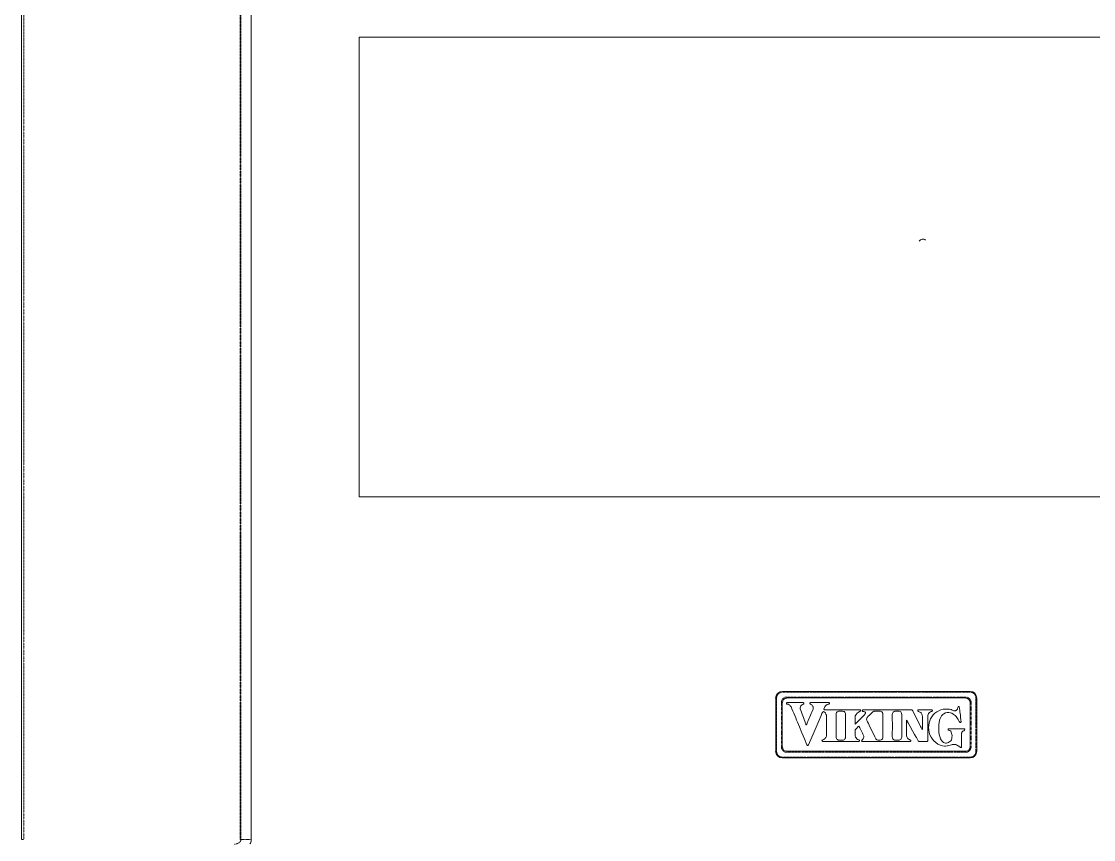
# Model space of a CAD drawing. Header units: millimetres. Extents: x 60499 to 556746, y 248297 to 497145.
# Drawn here: x 69369 to 85037, y 347893 to 359847 of the extents above; entities that cross this region are included whole.
import ezdxf

# ---------------------------------------------------------------- set-up
doc = ezdxf.new("R2010")
doc.units = ezdxf.units.MM
doc.linetypes.add('PHANTOM', pattern=[20, 10, -2, 2, -2, 2, -2])

msp = doc.modelspace()

# ---------------------------------------------------------------- linework, layer by layer
at = {"color": 7, "lineweight": 13, "ltscale": 0.03937}
for p, q in [((69369, 365709), (69369, 347893)), ((72728, 347893), (72728, 363175)), ((74303, 359618), (74303, 352900)), ((74303, 359618), (89420, 359618)), ((89420, 352900), (74303, 352900)), ((80489, 350058), (83233, 350058)), ((80392, 349183), (80392, 349960)), ((83169, 349961), (80554, 349961)), ((83331, 349960), (83331, 349183)), ((83233, 349085), (80489, 349085)), ((80554, 349182), (83169, 349182))]:
    msp.add_line(p, q, dxfattribs=at)
at = {"color": 7, "linetype": 'PHANTOM', "lineweight": 13, "ltscale": 0.03937}
for p, q in [((69402, 365709), (69402, 347893)), ((72564, 347893), (72564, 363175)), ((72577, 347893), (72577, 363175)), ((80489, 350046), (83233, 350046)), ((80405, 349182), (80405, 349961)), ((83169, 349975), (80554, 349975)), ((83318, 349961), (83318, 349182)), ((83233, 349097), (80489, 349097)), ((80554, 349168), (83169, 349168))]:
    msp.add_line(p, q, dxfattribs=at)
at = {"color": 7, "linetype": 'PHANTOM', "lineweight": 13, "ltscale": 0.000342001}
for p, q in [((80489, 350058), (80489, 350046)), ((83233, 350058), (83233, 350046))]:
    msp.add_line(p, q, dxfattribs=at)
at = {"color": 7, "linetype": 'PHANTOM', "lineweight": 13, "ltscale": 0.019357}
for p, q in [((80475, 349897), (80475, 349246)), ((83247, 349246), (83247, 349897))]:
    msp.add_line(p, q, dxfattribs=at)
at = {"color": 7, "lineweight": 13, "ltscale": 0.019292}
for p, q in [((80488, 349895), (80488, 349247)), ((83234, 349247), (83234, 349895))]:
    msp.add_line(p, q, dxfattribs=at)
at = {"color": 7, "linetype": 'PHANTOM', "lineweight": 13, "ltscale": 0.000428868}
for p, q in [((80554, 349961), (80554, 349975)), ((83169, 349961), (83169, 349975)), ((80554, 349182), (80554, 349168)), ((83169, 349182), (83169, 349168))]:
    msp.add_line(p, q, dxfattribs=at)
at = {"color": 7, "lineweight": 13, "ltscale": 0.005341}
msp.add_line((80765, 349895), (80586, 349895), dxfattribs=at)
at = {"color": 7, "lineweight": 13, "ltscale": 5.24012e-05}
msp.add_line((80908, 349895), (80906, 349895), dxfattribs=at)
at = {"color": 7, "lineweight": 13, "ltscale": 0.004971}
msp.add_line((81117, 349895), (80950, 349895), dxfattribs=at)
at = {"color": 7, "lineweight": 13, "ltscale": 3.68212e-05}
msp.add_line((81160, 349895), (81158, 349895), dxfattribs=at)
at = {"color": 7, "lineweight": 13, "ltscale": 1.65665e-05}
msp.add_line((81177, 349886), (81176, 349887), dxfattribs=at)
at = {"color": 7, "lineweight": 13, "ltscale": 2.27414e-05}
msp.add_line((81068, 349735), (81068, 349736), dxfattribs=at)
at = {"color": 7, "lineweight": 13, "ltscale": 4.68134e-05}
msp.add_line((81095, 349798), (81096, 349799), dxfattribs=at)
at = {"color": 7, "lineweight": 13, "ltscale": 0.01452}
msp.add_line((81617, 349789), (81130, 349789), dxfattribs=at)
at = {"color": 7, "lineweight": 13, "ltscale": 0.00151}
msp.add_line((81318, 349768), (81369, 349768), dxfattribs=at)
at = {"color": 7, "lineweight": 13, "ltscale": 1.36158e-05}
msp.add_line((81624, 349769), (81625, 349770), dxfattribs=at)
at = {"color": 7, "lineweight": 13, "ltscale": 0.018014}
msp.add_line((82302, 349789), (81697, 349789), dxfattribs=at)
at = {"color": 7, "lineweight": 13, "ltscale": 0.000793125}
msp.add_line((81783, 349732), (81801, 349751), dxfattribs=at)
at = {"color": 7, "lineweight": 13, "ltscale": 7.63564e-05}
msp.add_line((81899, 349769), (81902, 349769), dxfattribs=at)
at = {"color": 7, "lineweight": 13, "ltscale": 2.85859e-05}
msp.add_line((81932, 349764), (81933, 349763), dxfattribs=at)
at = {"color": 7, "lineweight": 13, "ltscale": 2.91456e-05}
msp.add_line((81954, 349738), (81955, 349737), dxfattribs=at)
at = {"color": 7, "lineweight": 13, "ltscale": 4.4251e-05}
msp.add_line((82133, 349768), (82134, 349768), dxfattribs=at)
at = {"color": 7, "lineweight": 13, "ltscale": 9.07184e-05}
msp.add_line((82370, 349789), (82367, 349789), dxfattribs=at)
at = {"color": 7, "lineweight": 13, "ltscale": 5.29342e-05}
msp.add_line((82395, 349771), (82394, 349772), dxfattribs=at)
at = {"color": 7, "lineweight": 13, "ltscale": 0.007044}
msp.add_line((82502, 349560), (82395, 349771), dxfattribs=at)
at = {"color": 7, "lineweight": 13, "ltscale": 0.00434}
msp.add_line((82637, 349789), (82491, 349789), dxfattribs=at)
at = {"color": 7, "lineweight": 13, "ltscale": 1.97759e-05}
msp.add_line((82503, 349754), (82504, 349754), dxfattribs=at)
at = {"color": 7, "lineweight": 13, "ltscale": 1.65483e-05}
msp.add_line((82958, 349791), (82957, 349791), dxfattribs=at)
at = {"color": 7, "lineweight": 13, "ltscale": 3.14317e-05}
msp.add_line((80826, 349594), (80825, 349595), dxfattribs=at)
at = {"color": 7, "lineweight": 13, "ltscale": 4.55421e-05}
msp.add_line((80851, 349594), (80851, 349593), dxfattribs=at)
at = {"color": 7, "lineweight": 13, "ltscale": 0.008055}
msp.add_line((81135, 349692), (81135, 349422), dxfattribs=at)
at = {"color": 7, "lineweight": 13, "ltscale": 0.000179639}
msp.add_line((81274, 349678), (81274, 349672), dxfattribs=at)
at = {"color": 7, "lineweight": 13, "ltscale": 1.63404e-05}
msp.add_line((81551, 349642), (81551, 349643), dxfattribs=at)
at = {"color": 7, "lineweight": 13, "ltscale": 0.000926042}
msp.add_line((81551, 349611), (81551, 349642), dxfattribs=at)
at = {"color": 7, "lineweight": 13, "ltscale": 2.78179e-05}
msp.add_line((81551, 349610), (81551, 349611), dxfattribs=at)
at = {"color": 7, "lineweight": 13, "ltscale": 1.31579e-05}
msp.add_line((81555, 349705), (81556, 349706), dxfattribs=at)
at = {"color": 7, "lineweight": 13, "ltscale": 5.53293e-05}
msp.add_line((82096, 349656), (82096, 349658), dxfattribs=at)
at = {"color": 7, "lineweight": 13, "ltscale": 0.006367}
msp.add_line((82301, 349422), (82301, 349636), dxfattribs=at)
at = {"color": 7, "lineweight": 13, "ltscale": 0.000542319}
msp.add_line((82319, 349614), (82328, 349599), dxfattribs=at)
at = {"color": 7, "lineweight": 13, "ltscale": 0.000460249}
msp.add_line((82509, 349546), (82502, 349560), dxfattribs=at)
at = {"color": 7, "lineweight": 13, "ltscale": 0.005628}
msp.add_line((82535, 349692), (82535, 349503), dxfattribs=at)
at = {"color": 7, "lineweight": 13, "ltscale": 9.14326e-05}
msp.add_line((82614, 349660), (82614, 349663), dxfattribs=at)
at = {"color": 7, "lineweight": 13, "ltscale": 0.004285}
msp.add_line((82614, 349516), (82614, 349660), dxfattribs=at)
at = {"color": 7, "lineweight": 13, "ltscale": 1.71515e-05}
msp.add_line((82775, 349568), (82775, 349568), dxfattribs=at)
at = {"color": 7, "lineweight": 13, "ltscale": 0.000211407}
msp.add_line((81274, 349447), (81274, 349440), dxfattribs=at)
at = {"color": 7, "lineweight": 13, "ltscale": 0.00069874}
msp.add_line((81412, 349465), (81412, 349489), dxfattribs=at)
at = {"color": 7, "lineweight": 13, "ltscale": 0.001124}
msp.add_line((81551, 349422), (81551, 349459), dxfattribs=at)
at = {"color": 7, "lineweight": 13, "ltscale": 2.79815e-05}
msp.add_line((81658, 349449), (81658, 349448), dxfattribs=at)
at = {"color": 7, "lineweight": 13, "ltscale": 2.59656e-05}
msp.add_line((81679, 349396), (81679, 349395), dxfattribs=at)
at = {"color": 7, "lineweight": 13, "ltscale": 2.55326e-05}
msp.add_line((82234, 349457), (82234, 349456), dxfattribs=at)
at = {"color": 7, "lineweight": 13, "ltscale": 0.000457836}
msp.add_line((82516, 349532), (82509, 349546), dxfattribs=at)
at = {"color": 7, "lineweight": 13, "ltscale": 0.004378}
msp.add_line((82614, 349369), (82614, 349516), dxfattribs=at)
at = {"color": 7, "lineweight": 13, "ltscale": 0.006506}
msp.add_line((83145, 349512), (82926, 349512), dxfattribs=at)
at = {"color": 7, "lineweight": 13, "ltscale": 5.95894e-05}
msp.add_line((83117, 349466), (83119, 349468), dxfattribs=at)
at = {"color": 7, "lineweight": 13, "ltscale": 2.74364e-05}
msp.add_line((83146, 349487), (83147, 349487), dxfattribs=at)
at = {"color": 7, "lineweight": 13, "ltscale": 1.01404e-05}
msp.add_line((80847, 349277), (80847, 349276), dxfattribs=at)
at = {"color": 7, "lineweight": 13, "ltscale": 3.29381e-05}
msp.add_line((80870, 349277), (80871, 349278), dxfattribs=at)
at = {"color": 7, "lineweight": 13, "ltscale": 1.43067e-05}
msp.add_line((81070, 349334), (81070, 349334), dxfattribs=at)
at = {"color": 7, "lineweight": 13, "ltscale": 1.38042e-05}
msp.add_line((81097, 349355), (81096, 349355), dxfattribs=at)
at = {"color": 7, "lineweight": 13, "ltscale": 0.00942}
msp.add_line((81107, 349324), (81424, 349324), dxfattribs=at)
at = {"color": 7, "lineweight": 13, "ltscale": 4.6242e-05}
msp.add_line((81364, 349345), (81365, 349345), dxfattribs=at)
at = {"color": 7, "lineweight": 13, "ltscale": 9.07836e-05}
msp.add_line((81408, 349371), (81409, 349374), dxfattribs=at)
at = {"color": 7, "lineweight": 13, "ltscale": 0.000251621}
msp.add_line((81674, 349324), (81683, 349324), dxfattribs=at)
at = {"color": 7, "lineweight": 13, "ltscale": 8.23967e-05}
msp.add_line((82129, 349347), (82126, 349347), dxfattribs=at)
at = {"color": 7, "lineweight": 13, "ltscale": 3.1735e-05}
msp.add_line((82196, 349346), (82195, 349345), dxfattribs=at)
at = {"color": 7, "lineweight": 13, "ltscale": 6.24365e-05}
msp.add_line((82234, 349392), (82234, 349389), dxfattribs=at)
at = {"color": 7, "lineweight": 13, "ltscale": 0.001209}
msp.add_line((82274, 349324), (82315, 349324), dxfattribs=at)
at = {"color": 7, "lineweight": 13, "ltscale": 2.28527e-05}
msp.add_line((82341, 349355), (82340, 349355), dxfattribs=at)
at = {"color": 7, "lineweight": 13, "ltscale": 0.000198523}
msp.add_line((82444, 349388), (82447, 349382), dxfattribs=at)
at = {"color": 7, "lineweight": 13, "ltscale": 0.001235}
msp.add_line((82447, 349382), (82467, 349345), dxfattribs=at)
at = {"color": 7, "lineweight": 13, "ltscale": 0.002181}
msp.add_line((82506, 349324), (82579, 349324), dxfattribs=at)
at = {"color": 7, "lineweight": 13, "ltscale": 0.000296949}
msp.add_line((82579, 349324), (82589, 349324), dxfattribs=at)
at = {"color": 7, "lineweight": 13, "ltscale": 0.000112417}
msp.add_line((82614, 349365), (82614, 349369), dxfattribs=at)
at = {"color": 7, "lineweight": 13, "ltscale": 3.31889e-05}
msp.add_line((82817, 349339), (82816, 349339), dxfattribs=at)
at = {"color": 7, "lineweight": 13, "ltscale": 0.000144615}
msp.add_line((82923, 349314), (82919, 349312), dxfattribs=at)
at = {"color": 7, "lineweight": 13, "ltscale": 0.000190147}
msp.add_line((83081, 349246), (83086, 349243), dxfattribs=at)
at = {"color": 7, "linetype": 'PHANTOM', "lineweight": 13, "ltscale": 0.000341941}
for p, q in [((80489, 349085), (80489, 349097)), ((83233, 349085), (83233, 349097))]:
    msp.add_line(p, q, dxfattribs=at)
at = {"color": 7, "linetype": 'PHANTOM', "lineweight": 13, "ltscale": 0.000999991}
msp.add_line((69369, 347893), (69402, 347893), dxfattribs=at)
at = {"color": 7, "linetype": 'PHANTOM', "lineweight": 13, "ltscale": 0.000382671}
msp.add_line((72577, 347893), (72564, 347893), dxfattribs=at)
at = {"color": 7, "linetype": 'PHANTOM', "lineweight": 13, "ltscale": 0.004504}
msp.add_line((72728, 347893), (72577, 347893), dxfattribs=at)
at = {"color": 7, "linetype": 'PHANTOM', "lineweight": 13, "ltscale": 0.03937}
for points in [[(80392, 349960), (80392, 349960), (80392, 349960), (80392, 349960), (80392, 349960), (80395, 349961), (80405, 349961)], [(80488, 349895), (80488, 349895), (80488, 349896), (80488, 349896), (80488, 349896), (80485, 349896), (80475, 349897)], [(83234, 349895), (83234, 349895), (83234, 349896), (83234, 349896), (83234, 349896), (83237, 349896), (83247, 349897)], [(83331, 349960), (83331, 349960), (83331, 349960), (83331, 349960), (83330, 349960), (83327, 349961), (83318, 349961)], [(83234, 349247), (83234, 349247), (83234, 349247), (83234, 349247), (83234, 349247), (83237, 349247), (83247, 349246)], [(80392, 349183), (80392, 349183), (80392, 349183), (80392, 349183), (80392, 349183), (80395, 349182), (80405, 349182)], [(83331, 349183), (83331, 349183), (83331, 349183), (83331, 349183), (83330, 349183), (83327, 349182), (83318, 349182)]]:
    msp.add_lwpolyline(points, dxfattribs=at)
at = {"color": 7, "lineweight": 13, "ltscale": 0.03937}
for points in [[(80556, 349892), (80551, 349888), (80548, 349883), (80548, 349879), (80550, 349876), (80555, 349872), (80558, 349871)], [(80558, 349871), (80574, 349869), (80589, 349862), (80597, 349855), (80604, 349848), (80616, 349831), (80623, 349817), (80629, 349803)], [(80586, 349895), (80575, 349895), (80564, 349894)], [(80750, 349805), (80750, 349819), (80753, 349833), (80760, 349845), (80768, 349854), (80778, 349862), (80793, 349870)], [(80787, 349894), (80780, 349895), (80765, 349895)], [(80793, 349870), (80797, 349873), (80801, 349877), (80802, 349882), (80802, 349885), (80800, 349889), (80794, 349892)], [(80906, 349895), (80898, 349893), (80891, 349888), (80888, 349883), (80889, 349878), (80893, 349874), (80898, 349870)], [(80898, 349870), (80915, 349860), (80923, 349854), (80930, 349846), (80935, 349838), (80939, 349830), (80941, 349817), (80940, 349804)], [(80950, 349895), (80922, 349895), (80908, 349895)], [(81096, 349799), (81105, 349821), (81110, 349832), (81121, 349847), (81128, 349855), (81137, 349862), (81146, 349867), (81156, 349870), (81167, 349871)], [(81158, 349895), (81145, 349895), (81117, 349895)], [(81176, 349887), (81174, 349890), (81171, 349893), (81164, 349895), (81160, 349895)], [(81167, 349871), (81171, 349873), (81174, 349875), (81176, 349878), (81177, 349882), (81177, 349886)], [(80936, 349787), (80868, 349633), (80851, 349594)], [(80871, 349278), (80953, 349469), (81055, 349705), (81068, 349735)], [(81068, 349736), (81074, 349747), (81077, 349753), (81083, 349760), (81088, 349764)], [(81088, 349764), (81097, 349760), (81104, 349755), (81117, 349742), (81126, 349727), (81132, 349710), (81135, 349692)], [(81119, 349789), (81108, 349790), (81103, 349790), (81099, 349792), (81098, 349793)], [(81275, 349732), (81274, 349722), (81274, 349700), (81274, 349678)], [(81318, 349768), (81308, 349767), (81298, 349764), (81291, 349760), (81286, 349754), (81281, 349747), (81277, 349739), (81275, 349732)], [(81410, 349734), (81406, 349746), (81400, 349755), (81391, 349762), (81380, 349766), (81369, 349768)], [(81695, 349721), (81625, 349651), (81555, 349581)], [(81556, 349706), (81566, 349722), (81580, 349737), (81599, 349751)], [(81599, 349751), (81616, 349763), (81624, 349769)], [(81630, 349783), (81629, 349786), (81625, 349789), (81623, 349789), (81617, 349789)], [(81625, 349770), (81629, 349774), (81630, 349777), (81630, 349783)], [(81654, 349775), (81656, 349771), (81660, 349767), (81664, 349765), (81666, 349764)], [(81680, 349789), (81671, 349789), (81663, 349787)], [(81666, 349764), (81682, 349762), (81690, 349760), (81695, 349758), (81700, 349755), (81703, 349751), (81704, 349746), (81704, 349740), (81701, 349733), (81695, 349721)], [(81729, 349677), (81744, 349694), (81760, 349710), (81776, 349725)], [(81801, 349751), (81812, 349760), (81824, 349766), (81830, 349767)], [(81831, 349767), (81845, 349769), (81872, 349769), (81899, 349769)], [(81902, 349769), (81915, 349768), (81922, 349767), (81932, 349764)], [(81933, 349763), (81943, 349757), (81950, 349748), (81954, 349738)], [(81955, 349737), (81956, 349726), (81957, 349701)], [(82096, 349722), (82098, 349735), (82103, 349746), (82110, 349756), (82121, 349764), (82133, 349768)], [(82096, 349658), (82096, 349701), (82096, 349722)], [(82199, 349767), (82210, 349763), (82219, 349757), (82226, 349749), (82232, 349736), (82234, 349721), (82234, 349718)], [(82234, 349718), (82235, 349676), (82235, 349591), (82234, 349457)], [(82367, 349789), (82334, 349789), (82302, 349789)], [(82386, 349784), (82382, 349787), (82373, 349789), (82370, 349789)], [(82394, 349772), (82389, 349780), (82386, 349784)], [(82491, 349789), (82478, 349788), (82473, 349786), (82469, 349782), (82468, 349778), (82469, 349775), (82471, 349771)], [(82471, 349771), (82472, 349770), (82474, 349769), (82480, 349765), (82500, 349756), (82503, 349754)], [(82504, 349754), (82511, 349749), (82517, 349742), (82522, 349735), (82526, 349726), (82532, 349709), (82535, 349692)], [(82614, 349663), (82615, 349692), (82617, 349707), (82620, 349721), (82626, 349735)], [(82903, 349800), (82870, 349800), (82837, 349796), (82806, 349787), (82776, 349775), (82746, 349758), (82718, 349737), (82694, 349713), (82672, 349686), (82655, 349656), (82642, 349627), (82633, 349596), (82628, 349563), (82627, 349531)], [(82656, 349760), (82662, 349762), (82669, 349763), (82675, 349765), (82679, 349771), (82681, 349778)], [(82681, 349778), (82679, 349782), (82675, 349786), (82671, 349787), (82661, 349789)], [(82775, 349568), (82779, 349603), (82786, 349637), (82794, 349660), (82804, 349681), (82816, 349701), (82832, 349718), (82851, 349732), (82872, 349742), (82896, 349748)], [(82896, 349748), (82921, 349748), (82944, 349745), (82967, 349737), (82987, 349726), (83001, 349716), (83014, 349705), (83027, 349692), (83039, 349677), (83058, 349648), (83075, 349618)], [(82957, 349791), (82930, 349798), (82903, 349800)], [(83010, 349773), (82994, 349775), (82983, 349779), (82970, 349785), (82958, 349791)], [(83052, 349820), (83048, 349805), (83046, 349798), (83040, 349788), (83036, 349783), (83030, 349779), (83024, 349776), (83017, 349774), (83010, 349773)], [(83072, 349831), (83069, 349835), (83067, 349837), (83064, 349836), (83062, 349835), (83059, 349832), (83054, 349824), (83052, 349820)], [(83080, 349800), (83077, 349819), (83074, 349827)], [(80837, 349566), (80836, 349567), (80834, 349571), (80830, 349583), (80826, 349594)], [(80851, 349593), (80845, 349579), (80842, 349573), (80839, 349568), (80837, 349566)], [(81274, 349672), (81274, 349493), (81274, 349447)], [(81412, 349489), (81413, 349598), (81413, 349705)], [(81551, 349643), (81551, 349674), (81552, 349694), (81554, 349702), (81555, 349705)], [(81555, 349581), (81553, 349583), (81551, 349589), (81551, 349598), (81551, 349610)], [(81580, 349524), (81588, 349534), (81596, 349543), (81606, 349551)], [(81606, 349551), (81607, 349550), (81609, 349547), (81613, 349539), (81620, 349526)], [(81733, 349613), (81724, 349630), (81721, 349639), (81719, 349651), (81722, 349665), (81729, 349677)], [(81825, 349428), (81769, 349541), (81746, 349589), (81733, 349613)], [(81957, 349701), (81958, 349651), (81957, 349600)], [(82096, 349395), (82097, 349578), (82096, 349656)], [(82301, 349636), (82306, 349634), (82310, 349632), (82313, 349629), (82316, 349620)], [(82328, 349599), (82420, 349430), (82444, 349388)], [(82816, 349339), (82808, 349352), (82801, 349366), (82790, 349396), (82782, 349427), (82777, 349463), (82774, 349499), (82774, 349534), (82775, 349568)], [(83075, 349618), (83078, 349612), (83082, 349607), (83087, 349604), (83092, 349603), (83097, 349606), (83102, 349612)], [(80738, 349540), (80775, 349452), (80812, 349365), (80847, 349277)], [(81135, 349422), (81132, 349404), (81126, 349386), (81121, 349378), (81116, 349370), (81107, 349362), (81097, 349355)], [(81274, 349440), (81274, 349412), (81274, 349392)], [(81409, 349374), (81411, 349381), (81412, 349394)], [(81412, 349394), (81413, 349438), (81412, 349465)], [(81551, 349459), (81551, 349470), (81551, 349482), (81552, 349490), (81552, 349493), (81553, 349496), (81554, 349497)], [(81589, 349356), (81582, 349360), (81576, 349365), (81566, 349377), (81558, 349391), (81554, 349406), (81551, 349422)], [(81679, 349395), (81678, 349387), (81676, 349379), (81668, 349364), (81657, 349351), (81653, 349347)], [(81658, 349448), (81665, 349434), (81675, 349412), (81679, 349401), (81679, 349396)], [(81855, 349366), (81850, 349375), (81841, 349392), (81825, 349428)], [(81957, 349462), (81958, 349428), (81958, 349393)], [(82126, 349347), (82119, 349350), (82113, 349354), (82108, 349360), (82103, 349366), (82099, 349374), (82097, 349383), (82096, 349395)], [(82234, 349456), (82235, 349413), (82234, 349392)], [(82319, 349372), (82312, 349383), (82307, 349394), (82303, 349407), (82301, 349422)], [(82535, 349503), (82534, 349504), (82531, 349506), (82527, 349512), (82518, 349528), (82516, 349532)], [(82627, 349531), (82629, 349494), (82635, 349458), (82646, 349423), (82662, 349391), (82681, 349360), (82704, 349333), (82731, 349309), (82761, 349288), (82793, 349272), (82828, 349260)], [(82911, 349503), (82911, 349499), (82913, 349497), (82917, 349493), (82923, 349489)], [(82926, 349512), (82918, 349510), (82913, 349507)], [(82923, 349489), (82937, 349484), (82949, 349475), (82958, 349463), (82963, 349449), (82968, 349430), (82970, 349411)], [(82970, 349411), (82968, 349383), (82966, 349370), (82960, 349352), (82950, 349337), (82938, 349325), (82923, 349314)], [(83108, 349395), (83107, 349409), (83108, 349431), (83109, 349446), (83111, 349454), (83114, 349460), (83117, 349466)], [(83119, 349468), (83126, 349474), (83141, 349483), (83146, 349487)], [(83147, 349487), (83153, 349493), (83156, 349500), (83157, 349505), (83154, 349510), (83147, 349512), (83145, 349512)], [(80847, 349276), (80850, 349272), (80853, 349268), (80856, 349266), (80860, 349266), (80863, 349267), (80866, 349270), (80870, 349277)], [(81078, 349349), (81073, 349347), (81071, 349345), (81068, 349339), (81070, 349334)], [(81070, 349334), (81072, 349332), (81076, 349329), (81080, 349327), (81088, 349325), (81104, 349324), (81107, 349324)], [(81096, 349355), (81087, 349352), (81078, 349349)], [(81312, 349346), (81329, 349344), (81341, 349344), (81364, 349345)], [(81365, 349345), (81378, 349346), (81384, 349347), (81392, 349351), (81399, 349357), (81406, 349366), (81408, 349371)], [(81424, 349324), (81495, 349324), (81566, 349324)], [(81566, 349324), (81592, 349324), (81603, 349325)], [(81608, 349350), (81600, 349352), (81592, 349354)], [(81610, 349326), (81613, 349328), (81616, 349331), (81617, 349334)], [(81653, 349347), (81649, 349342), (81648, 349340), (81647, 349336), (81648, 349332), (81651, 349330), (81656, 349327)], [(81656, 349327), (81662, 349325), (81674, 349324)], [(81683, 349324), (81797, 349324), (82274, 349324)], [(81917, 349346), (81901, 349345), (81894, 349345), (81883, 349346), (81871, 349351), (81860, 349360), (81856, 349366)], [(81958, 349393), (81956, 349379), (81951, 349366), (81942, 349356), (81931, 349349), (81917, 349346)], [(82195, 349345), (82184, 349344), (82162, 349344), (82144, 349344), (82129, 349347)], [(82234, 349389), (82232, 349377), (82227, 349365), (82219, 349356), (82208, 349349), (82196, 349346)], [(82335, 349324), (82350, 349325), (82358, 349326)], [(82363, 349346), (82354, 349351), (82347, 349353), (82341, 349355)], [(82360, 349326), (82364, 349329), (82366, 349332), (82367, 349336), (82366, 349340), (82364, 349344)], [(82467, 349345), (82473, 349336), (82476, 349332)], [(82482, 349328), (82490, 349326), (82506, 349324)], [(82589, 349324), (82597, 349324), (82604, 349326), (82611, 349329), (82613, 349332)], [(82614, 349337), (82614, 349348), (82614, 349365)], [(82919, 349312), (82904, 349305), (82888, 349301), (82873, 349301), (82858, 349304), (82845, 349311), (82833, 349320), (82824, 349329), (82817, 349339)], [(82828, 349260), (82860, 349259), (82875, 349259), (82895, 349262)], [(82903, 349264), (82942, 349274), (82962, 349278)], [(82977, 349281), (82998, 349283), (83008, 349283), (83022, 349281), (83036, 349276), (83050, 349269)], [(83050, 349269), (83060, 349261), (83081, 349246)], [(83086, 349243), (83093, 349239), (83098, 349238)], [(83098, 349238), (83104, 349238), (83106, 349240), (83107, 349242), (83108, 349249)]]:
    msp.add_lwpolyline(points, dxfattribs=at)
for centre, radius, start, end in [((82542, 356605), 62.8, 50.2219, 149.5109), ((80489, 349960), 98, 90, 180), ((83233, 349960), 98, 0, 90), ((80554, 349895), 65.3, 90, 180), ((80567, 349868), 26.7, 97.873, 114.5663), ((80780, 349858), 37.5, 67.2155, 78.6772), ((83169, 349895), 65.3, 0, 90), ((141638, 375067), 66033, 202.49466, 202.74171), ((39086, 334758), 44298, 19.5695, 19.8571), ((80892, 349808), 48.7, 334.6968, 355.5425), ((81058, 349771), 45.8, 29.0651, 35.9273), ((81120, 350097), 308, 269.7305, 271.7608), ((81338, 349718), 74.2, 1.2711, 13.0078), ((80993, 349707), 420, 359.7322, 1.6171), ((81662, 349777), 7.8, 134.7347, 195.2741), ((81670, 349768), 19.9, 108.0802, 132.9949), ((81686, 349355), 435, 88.6177, 90.782), ((81582, 349923), 277, 314.4519, 316.3756), ((82164, 349546), 224, 89.3895, 97.7012), ((82163, 349502), 267, 83.2971, 89.2593), ((82186, 349701), 67.6, 78.6196, 82.7609), ((82676, 349707), 57.4, 113.5946, 150.6276), ((82648, 349221), 569, 89.4418, 91.0734), ((82651, 349666), 124, 85.336, 89.1146), ((82662, 349740), 21.2, 108.2091, 114.6538), ((83023, 349807), 54.6, 21.5598, 25.9621), ((81813, 349649), 1276, 5.2516, 6.8201), ((84065, 349859), 986, 185.4006, 187.0448), ((72357, 348380), 10815, 6.5386, 7.2086), ((103764, 349504), 21807, 179.7497, 180.1107), ((82384, 349646), 72.1, 201.5536, 206.2713), ((81122, 349938), 618, 314.3801, 317.8797), ((73968, 345716), 8548, 25.8933, 26.4704), ((82918, 349501), 8.11, 135.3271, 168.2901), ((53377, 349331), 29731, 359.8434, 0.1247), ((80554, 349247), 65.3, 180, 270), ((81351, 349394), 76.6, 181.56, 187.7693), ((81324, 349405), 60.7, 253.5744, 258.6923), ((81603, 349387), 34.6, 245.2068, 251.1305), ((81602, 349360), 35.3, 271.6054, 283.5947), ((81599, 349330), 21, 45.7822, 66.8595), ((81606, 349337), 11.3, 344.7049, 46.4879), ((82310, 350488), 1164, 270.242, 271.2109), ((82364, 349406), 56.2, 217.1536, 244.6498), ((82356, 349338), 12.6, 278.9399, 291.3515), ((82349, 349331), 20, 39.6209, 46.2984), ((82490, 349348), 21.3, 228.7044, 247.4794), ((82597, 349337), 16.5, 340.9409, 357.9714), ((82845, 349490), 233, 282.4427, 284.4257), ((83026, 348947), 338, 98.3299, 101.0313), ((83169, 349247), 65.3, 270, 360), ((80489, 349183), 98, 180, 270), ((83233, 349183), 98, 270, 360)]:
    msp.add_arc(centre, radius, start, end, dxfattribs=at)
at = {"color": 7, "linetype": 'PHANTOM', "lineweight": 13, "ltscale": 0.03937}
for centre, radius, start, end in [((80490, 349961), 85.1, 90.1086, 180.1084), ((83233, 349961), 85.1, 359.8916, 89.8914), ((80554, 349897), 78.5, 90.1093, 180.109), ((83168, 349897), 78.5, 359.891, 89.8907), ((80554, 349246), 78.5, 179.8906, 269.8903), ((83168, 349246), 78.5, 270.1097, 0.1093), ((80490, 349182), 85.1, 179.8911, 269.8909), ((83233, 349182), 85.1, 270.1091, 0.1088)]:
    msp.add_arc(centre, radius, start, end, dxfattribs=at)
for centre, major_axis, ratio, start_param in [((80475, 349247), (13.1, 0), 0.08291, 4.71239), ((72476, 347893), (101, 0), 0.667599, 4.712396)]:
    msp.add_ellipse(centre, major_axis=major_axis, ratio=ratio, start_param=start_param, end_param=6.283187, dxfattribs=at)
at = {"color": 7, "lineweight": 13, "ltscale": 0.03937}
for centre, major_axis, ratio, start_param, end_param in [((81488, 349551), (202, 192), 0.377027, 2.890675, 3.354919), ((72702, 347893), (0, -67.2), 0.382684, 0.276199, 1.570796)]:
    msp.add_ellipse(centre, major_axis=major_axis, ratio=ratio, start_param=start_param, end_param=end_param, dxfattribs=at)

doc.saveas('drawing.dxf')
